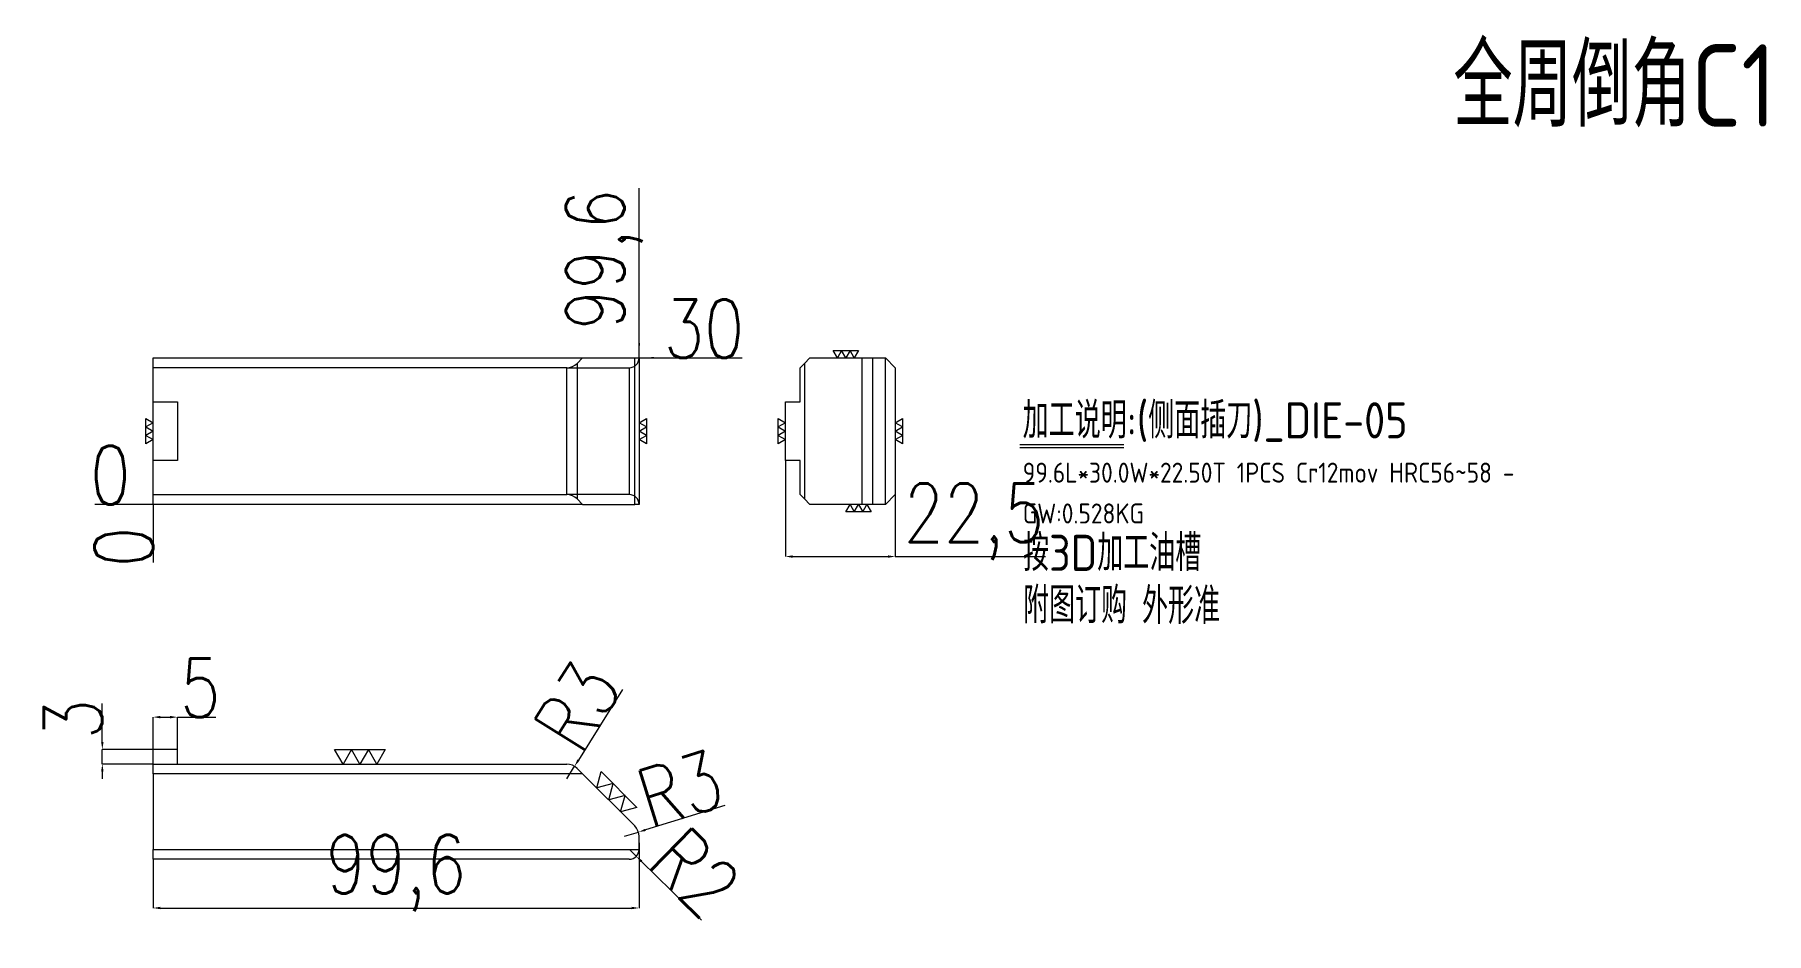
# Model space of a CAD drawing. Header units: millimetres. Extents: x -11892 to -11537, y 61300 to 61485.
import ezdxf

# ---------------------------------------------------------------- set-up
doc = ezdxf.new("R2010")
doc.units = ezdxf.units.MM
doc.linetypes.add('DASHED', pattern=[0])
doc.layers.add('DIE', color=20, linetype='Continuous', lineweight=20)
doc.layers.add('DIM', color=4, linetype='Continuous', lineweight=20)
doc.styles.add('gbenor', font='gbenor.shx', dxfattribs={"bigfont": 'gbcbig.shx'})
doc.styles.add('TXT', font='txt.shx', dxfattribs={"width": 0.8, "bigfont": 'ctxt.shx'})
doc.dimstyles.new('零件', dxfattribs={"dimscale": 1.5, "dimtxt": 8, "dimasz": 1, "dimexe": 0, "dimexo": 0, "dimgap": 0, "dimtad": 1, "dimtxsty": 'TXT', "dimcen": 0, "dimclrd": 252, "dimclre": 252, "dimclrt": 4, "dimazin": 3, "dimtp": 0.001, "dimtm": 0.001, "dimtfac": 1, "dimtmove": 0, "dimatfit": 3, "dimlwd": 5, "dimlwe": 5})

# ---------------------------------------------------------------- blocks, each defined once
blk = doc.blocks.new('*D1107')
at = {"layer": 'Defpoints', "color": 0}
for p in [(-11768.02, 61418.35), (-11762.47, 61418.35), (-11867.62, 61388.35)]:
    blk.add_point(p, dxfattribs=at)
at = {"layer": 'DIM', "color": 252, "lineweight": 5}
for p, q in [((-11768.02, 61418.35), (-11765.02, 61418.35)), ((-11765.02, 61418.35), (-11765.47, 61418.35)), ((-11765.47, 61418.35), (-11746.93, 61418.35))]:
    blk.add_line(p, q, dxfattribs=at)
at = {"layer": 'DIM', "color": 4, "lineweight": 5, "insert": (-11754.7, 61424.35), "char_height": 12, "attachment_point": 5, "style": 'TXT'}
blk.add_mtext('30', dxfattribs=at)
blk = doc.blocks.new('*D1108')
at = {"layer": 'Defpoints', "color": 0}
for p in [(-11873.17, 61388.35), (-11867.62, 61388.35), (-11867.62, 61388.35)]:
    blk.add_point(p, dxfattribs=at)
at = {"layer": 'DIM', "color": 252, "lineweight": 5}
blk.add_line((-11867.62, 61388.35), (-11879.57, 61388.35), dxfattribs=at)
at = {"layer": 'DIM', "color": 4, "lineweight": 5, "insert": (-11876.37, 61394.35), "char_height": 12, "attachment_point": 5, "style": 'TXT'}
blk.add_mtext('0', dxfattribs=at)
blk = doc.blocks.new('*D1109')
at = {"layer": 'Defpoints', "color": 0}
for p in [(-11867.62, 61388.35), (-11867.62, 61388.35), (-11867.62, 61382.8)]:
    blk.add_point(p, dxfattribs=at)
at = {"layer": 'DIM', "color": 252, "lineweight": 5}
blk.add_line((-11867.62, 61388.35), (-11867.62, 61376.4), dxfattribs=at)
at = {"layer": 'DIM', "color": 4, "lineweight": 5, "insert": (-11873.62, 61379.6), "char_height": 12, "attachment_point": 5, "rotation": 90, "style": 'TXT'}
blk.add_mtext('0', dxfattribs=at)
blk = doc.blocks.new('*D1110')
at = {"layer": 'Defpoints', "color": 0}
for p in [(-11768.02, 61423.9), (-11768.02, 61418.35), (-11867.62, 61388.35)]:
    blk.add_point(p, dxfattribs=at)
at = {"layer": 'DIM', "color": 252, "lineweight": 5}
for p, q in [((-11768.02, 61420.9), (-11768.02, 61453.16)), ((-11768.02, 61418.35), (-11768.02, 61421.35)), ((-11768.02, 61421.35), (-11768.02, 61420.9))]:
    blk.add_line(p, q, dxfattribs=at)
at = {"layer": 'DIM', "color": 4, "lineweight": 5, "insert": (-11775.17, 61438.53), "char_height": 12, "attachment_point": 5, "rotation": 90, "style": 'TXT'}
blk.add_mtext('99,6', dxfattribs=at)
blk = doc.blocks.new('*D1111')
at = {"layer": 'Defpoints', "color": 0}
for p in [(-11781.25, 61334.66), (-11782.84, 61332.12)]:
    blk.add_point(p, dxfattribs=at)
at = {"layer": 'DIM', "color": 252, "linetype": 'Continuous', "lineweight": 5}
for p, q in [((-11771.42, 61350.39), (-11780.45, 61335.94)), ((-11782.84, 61332.12), (-11781.25, 61334.66))]:
    blk.add_line(p, q, dxfattribs=at)
at = {"layer": 'DIM', "color": 252}
blk.add_solid([(-11780.66, 61336.07), (-11780.24, 61335.8), (-11781.25, 61334.66)], dxfattribs=at)
at = {"layer": 'DIM', "color": 4, "lineweight": 5, "insert": (-11780.62, 61346.98), "char_height": 12, "attachment_point": 5, "rotation": 57.9922, "style": 'TXT'}
blk.add_mtext('R3', dxfattribs=at)
blk = doc.blocks.new('*D1112')
at = {"layer": 'Defpoints', "color": 0}
for p in [(-11771.02, 61320.31), (-11768.15, 61321.19)]:
    blk.add_point(p, dxfattribs=at)
at = {"layer": 'DIM', "color": 252, "linetype": 'Continuous', "lineweight": 5}
for p, q in [((-11750.43, 61326.64), (-11766.72, 61321.63)), ((-11771.02, 61320.31), (-11768.15, 61321.19))]:
    blk.add_line(p, q, dxfattribs=at)
at = {"layer": 'DIM', "color": 252}
blk.add_solid([(-11766.79, 61321.87), (-11766.65, 61321.39), (-11768.15, 61321.19)], dxfattribs=at)
at = {"layer": 'DIM', "color": 4, "lineweight": 5, "insert": (-11759.62, 61330.09), "char_height": 12, "attachment_point": 5, "rotation": 17.0921, "style": 'TXT'}
blk.add_mtext('R3', dxfattribs=at)
blk = doc.blocks.new('*D1113')
at = {"layer": 'Defpoints', "color": 0}
for p in [(-11770.02, 61317.62), (-11768.59, 61316.22)]:
    blk.add_point(p, dxfattribs=at)
at = {"layer": 'DIM', "color": 252, "linetype": 'Continuous', "lineweight": 5}
for p, q in [((-11770.02, 61317.62), (-11768.59, 61316.22)), ((-11767.52, 61315.17), (-11755.22, 61303.14))]:
    blk.add_line(p, q, dxfattribs=at)
at = {"layer": 'DIM', "color": 252}
blk.add_solid([(-11767.35, 61315.35), (-11767.7, 61314.99), (-11768.59, 61316.22)], dxfattribs=at)
at = {"layer": 'DIM', "color": 4, "lineweight": 5, "insert": (-11756.58, 61312.86), "char_height": 12, "attachment_point": 5, "rotation": 315.6177, "style": 'TXT'}
blk.add_mtext('R2', dxfattribs=at)
blk = doc.blocks.new('*D1114')
at = {"layer": 'Defpoints', "color": 0}
for p in [(-11768.02, 61318.96), (-11867.62, 61315.62), (-11768.02, 61305.62)]:
    blk.add_point(p, dxfattribs=at)
at = {"layer": 'DIM', "color": 252, "linetype": 'Continuous', "lineweight": 5}
for p, q in [((-11768.02, 61318.96), (-11768.02, 61305.62)), ((-11867.62, 61315.62), (-11867.62, 61305.62)), ((-11866.12, 61305.62), (-11769.52, 61305.62))]:
    blk.add_line(p, q, dxfattribs=at)
at = {"layer": 'DIM', "color": 252}
for points in [[(-11866.12, 61305.87), (-11866.12, 61305.37), (-11867.62, 61305.62)], [(-11769.52, 61305.37), (-11769.52, 61305.87), (-11768.02, 61305.62)]]:
    blk.add_solid(points, dxfattribs=at)
at = {"layer": 'DIM', "color": 4, "lineweight": 5, "insert": (-11817.82, 61312.77), "char_height": 12, "attachment_point": 5, "style": 'TXT'}
blk.add_mtext('99,6', dxfattribs=at)
blk = doc.blocks.new('*D1115')
at = {"layer": 'Defpoints', "color": 0}
for p in [(-11738.02, 61397.35), (-11715.52, 61390.35), (-11715.52, 61377.65)]:
    blk.add_point(p, dxfattribs=at)
at = {"layer": 'DIM', "color": 252, "linetype": 'Continuous', "lineweight": 5}
for p, q in [((-11738.02, 61397.35), (-11738.02, 61377.65)), ((-11715.52, 61390.35), (-11715.52, 61377.65)), ((-11736.52, 61377.65), (-11717.02, 61377.65)), ((-11715.52, 61377.65), (-11684.76, 61377.65))]:
    blk.add_line(p, q, dxfattribs=at)
at = {"layer": 'DIM', "color": 252}
for points in [[(-11736.52, 61377.9), (-11736.52, 61377.4), (-11738.02, 61377.65)], [(-11717.02, 61377.4), (-11717.02, 61377.9), (-11715.52, 61377.65)]]:
    blk.add_solid(points, dxfattribs=at)
at = {"layer": 'DIM', "color": 4, "lineweight": 5, "insert": (-11699.39, 61384.8), "char_height": 12, "attachment_point": 5, "style": 'TXT'}
blk.add_mtext('22,5', dxfattribs=at)
blk = doc.blocks.new('*D1116')
at = {"layer": 'Defpoints', "color": 0}
for p in [(-11862.62, 61344.74), (-11867.62, 61338.12), (-11862.62, 61338.12)]:
    blk.add_point(p, dxfattribs=at)
at = {"layer": 'DIM', "color": 252, "lineweight": 5}
for p, q in [((-11867.62, 61338.12), (-11867.62, 61344.74)), ((-11866.12, 61344.74), (-11864.12, 61344.74)), ((-11862.62, 61338.12), (-11862.62, 61344.74)), ((-11862.62, 61344.74), (-11854.72, 61344.74))]:
    blk.add_line(p, q, dxfattribs=at)
at = {"layer": 'DIM', "color": 252}
for points in [[(-11866.12, 61344.99), (-11866.12, 61344.49), (-11867.62, 61344.74)], [(-11864.12, 61344.49), (-11864.12, 61344.99), (-11862.62, 61344.74)]]:
    blk.add_solid(points, dxfattribs=at)
at = {"layer": 'DIM', "color": 4, "lineweight": 5, "insert": (-11857.92, 61350.74), "char_height": 12, "attachment_point": 5, "style": 'TXT'}
blk.add_mtext('5', dxfattribs=at)
blk = doc.blocks.new('*D1117')
at = {"layer": 'Defpoints', "color": 0}
for p in [(-11878.01, 61338.12), (-11867.62, 61338.12), (-11867.62, 61335.12)]:
    blk.add_point(p, dxfattribs=at)
at = {"layer": 'DIM', "color": 252, "lineweight": 5}
for p, q in [((-11878.01, 61339.62), (-11878.01, 61347.52)), ((-11867.62, 61338.12), (-11878.01, 61338.12)), ((-11878.01, 61335.12), (-11878.01, 61338.12)), ((-11867.62, 61335.12), (-11878.01, 61335.12)), ((-11878.01, 61333.62), (-11878.01, 61332.12))]:
    blk.add_line(p, q, dxfattribs=at)
at = {"layer": 'DIM', "color": 252}
for points in [[(-11878.26, 61339.62), (-11877.76, 61339.62), (-11878.01, 61338.12)], [(-11877.76, 61333.62), (-11878.26, 61333.62), (-11878.01, 61335.12)]]:
    blk.add_solid(points, dxfattribs=at)
at = {"layer": 'DIM', "color": 4, "lineweight": 5, "insert": (-11884.01, 61344.32), "char_height": 12, "attachment_point": 5, "rotation": 90, "style": 'TXT'}
blk.add_mtext('3', dxfattribs=at)

msp = doc.modelspace()

# ---------------------------------------------------------------- linework, layer by layer
at = {"layer": 'DIE', "color": 11, "linetype": 'Continuous', "lineweight": 5}
for p, q in [((-11867.622, 61416.349), (-11867.622, 61418.349)), ((-11867.622, 61418.349), (-11779.593, 61418.349)), ((-11779.593, 61418.349), (-11780.714, 61417.227)), ((-11779.593, 61418.349), (-11768.901, 61418.349)), ((-11768.901, 61418.349), (-11768.022, 61418.349)), ((-11768.022, 61418.349), (-11768.022, 61388.349)), ((-11867.622, 61409.349), (-11867.622, 61416.349)), ((-11782.836, 61416.349), (-11867.622, 61416.349)), ((-11867.622, 61397.349), (-11867.622, 61409.349)), ((-11867.622, 61409.349), (-11862.622, 61409.349)), ((-11862.622, 61409.349), (-11862.622, 61397.349)), ((-11867.622, 61390.349), (-11867.622, 61397.349)), ((-11862.622, 61397.349), (-11867.622, 61397.349)), ((-11867.622, 61388.349), (-11867.622, 61390.349)), ((-11867.622, 61390.349), (-11782.836, 61390.349)), ((-11779.593, 61388.349), (-11867.622, 61388.349)), ((-11780.714, 61389.47), (-11779.593, 61388.349)), ((-11779.593, 61388.349), (-11768.901, 61388.349)), ((-11768.022, 61388.349), (-11768.901, 61388.349)), ((-11867.622, 61335.121), (-11867.622, 61338.121)), ((-11862.622, 61338.121), (-11867.622, 61338.121)), ((-11862.622, 61335.121), (-11862.622, 61338.121)), ((-11867.622, 61333.121), (-11867.622, 61335.121)), ((-11867.622, 61335.121), (-11782.836, 61335.121)), ((-11867.622, 61333.121), (-11867.622, 61317.621)), ((-11779.593, 61333.121), (-11867.622, 61333.121)), ((-11780.714, 61334.242), (-11779.593, 61333.121)), ((-11779.593, 61333.121), (-11768.901, 61322.429)), ((-11768.022, 61317.621), (-11768.022, 61320.307)), ((-11867.622, 61315.621), (-11867.622, 61317.621)), ((-11867.622, 61317.621), (-11768.022, 61317.621)), ((-11770.022, 61315.621), (-11867.622, 61315.621))]:
    msp.add_line(p, q, dxfattribs=at)
at = {"layer": 'DIE', "color": 155, "linetype": 'Continuous', "lineweight": 5}
for p, q in [((-11768.901, 61388.349), (-11768.901, 61418.349)), ((-11722.33, 61388.349), (-11722.33, 61418.349)), ((-11720.208, 61418.349), (-11720.208, 61388.349)), ((-11717.522, 61388.349), (-11717.522, 61418.349)), ((-11782.836, 61390.349), (-11782.836, 61416.349)), ((-11780.714, 61417.227), (-11780.714, 61389.47)), ((-11734.143, 61417.227), (-11734.143, 61389.47))]:
    msp.add_line(p, q, dxfattribs=at)
at = {"layer": 'DIE', "color": 11, "linetype": 'DASHED', "lineweight": 5, "ltscale": 0.244454}
for p, q in [((-11782.837, 61416.349), (-11770.022, 61416.349)), ((-11770.022, 61390.349), (-11782.837, 61390.349))]:
    msp.add_line(p, q, dxfattribs=at)
at = {"layer": 'DIE', "color": 155, "linetype": 'DASHED', "lineweight": 5, "ltscale": 0.244454}
msp.add_line((-11770.022, 61416.349), (-11770.022, 61390.349), dxfattribs=at)
at = {"layer": 'DIE', "color": 1, "linetype": 'Continuous', "lineweight": 5}
msp.add_lwpolyline([(-11715.522, 61416.349), (-11715.522, 61390.349), (-11717.522, 61388.349), (-11720.208, 61388.349), (-11722.33, 61388.349), (-11733.022, 61388.349), (-11734.143, 61389.47), (-11735.022, 61390.349), (-11735.022, 61397.349), (-11738.022, 61397.349), (-11738.022, 61409.349), (-11735.022, 61409.349), (-11735.022, 61416.349), (-11734.143, 61417.227), (-11733.022, 61418.349), (-11722.33, 61418.349), (-11720.208, 61418.349), (-11717.522, 61418.349)], close=True, dxfattribs=at)
at = {"layer": 'DIE', "color": 2, "linetype": 'Continuous', "lineweight": 5, "ltscale": 0.2}
for points in [[(-11723.053, 61419.849), (-11723.919, 61418.349), (-11724.785, 61419.849), (-11725.651, 61418.349), (-11726.517, 61419.849), (-11727.383, 61418.349), (-11728.249, 61419.849), (-11723.053, 61419.849)], [(-11869.122, 61405.947), (-11867.622, 61405.081), (-11869.122, 61404.215), (-11867.622, 61403.349), (-11869.122, 61402.483), (-11867.622, 61401.616), (-11869.122, 61400.75), (-11869.122, 61405.947)], [(-11766.522, 61400.75), (-11768.022, 61401.616), (-11766.522, 61402.483), (-11768.022, 61403.349), (-11766.522, 61404.215), (-11768.022, 61405.081), (-11766.522, 61405.947), (-11766.522, 61400.75)], [(-11739.522, 61405.947), (-11738.022, 61405.081), (-11739.522, 61404.215), (-11738.022, 61403.349), (-11739.522, 61402.483), (-11738.022, 61401.616), (-11739.522, 61400.75), (-11739.522, 61405.947)], [(-11714.022, 61400.75), (-11715.522, 61401.616), (-11714.022, 61402.483), (-11715.522, 61403.349), (-11714.022, 61404.215), (-11715.522, 61405.081), (-11714.022, 61405.947), (-11714.022, 61400.75)], [(-11725.651, 61386.849), (-11724.785, 61388.349), (-11723.919, 61386.849), (-11723.053, 61388.349), (-11722.187, 61386.849), (-11721.321, 61388.349), (-11720.455, 61386.849), (-11725.651, 61386.849)]]:
    msp.add_lwpolyline(points, close=True, dxfattribs=at)
at = {"layer": 'DIE', "color": 11, "linetype": 'DASHED', "lineweight": 5, "ltscale": 0.244454}
for centre, start, end in [((-11770.022, 61418.349), 270, 0), ((-11770.022, 61388.349), 0, 90)]:
    msp.add_arc(centre, 2, start, end, dxfattribs=at)
at = {"layer": 'DIE', "color": 11, "linetype": 'Continuous', "lineweight": 5}
for centre, radius, start, end in [((-11782.836, 61419.349), 3, 270, 315), ((-11782.836, 61387.349), 3, 45, 90), ((-11782.836, 61332.121), 3, 45, 90), ((-11771.022, 61320.307), 3, 0, 45), ((-11770.022, 61317.621), 2, 270, 0)]:
    msp.add_arc(centre, radius, start, end, dxfattribs=at)
at = {"layer": 'DIM', "color": 8, "linetype": 'Continuous', "lineweight": 5}
for p, q in [((-11690.021, 61400.591), (-11668.709, 61400.591)), ((-11690.021, 61399.978), (-11668.709, 61399.978))]:
    msp.add_line(p, q, dxfattribs=at)
at = {"layer": 'DIM', "linetype": 'Continuous', "lineweight": 5}
for points in [[(-11820.033, 61338.121), (-11821.765, 61335.121), (-11823.497, 61338.121), (-11825.229, 61335.121), (-11826.961, 61338.121), (-11828.693, 61335.121), (-11830.425, 61338.121), (-11820.033, 61338.121)], [(-11768.451, 61326.222), (-11771.797, 61325.325), (-11770.901, 61328.671), (-11774.247, 61327.775), (-11773.35, 61331.121), (-11776.696, 61330.224), (-11775.8, 61333.57), (-11768.451, 61326.222)]]:
    msp.add_lwpolyline(points, close=True, dxfattribs=at)

# ---------------------------------------------------------------- texts
at = {"layer": 'DIM', "color": 6, "lineweight": 5, "style": 'gbenor'}
msp.add_text('全周倒角C1', height=16.9, dxfattribs=at).set_placement((-11601.186, 61465.738))
at = {"layer": 'DIM', "color": 4, "lineweight": 5, "style": 'gbenor'}
for s, height, p in [('加工说明:(侧面插刀)_DIE-05', 7.4, (-11689.412, 61401.866)), ('99.6L*30.0W*22.50T 1PCS Cr12mov HRC56~58 -', 4.1, (-11689.406, 61392.797)), ('GW:0.528KG', 4.1, (-11689.406, 61384.433))]:
    msp.add_text(s, height=height, dxfattribs=at).set_placement(p)
at = {"layer": 'DIM', "color": 21, "lineweight": 5, "style": 'gbenor'}
for s, p in [('按3D加工油槽', (-11689.335, 61374.709)), ('附图订购', (-11689.335, 61363.97))]:
    msp.add_text(s, height=7.4, dxfattribs=at).set_placement(p)
at = {"layer": 'DIM', "color": 1, "lineweight": 5, "style": 'gbenor'}
msp.add_text('外形准', height=7.4, dxfattribs=at).set_placement((-11664.952, 61363.851))

# ---------------------------------------------------------------- dimensions: what is measured, and where the dimension line sits
at = {"layer": 'DIM', "lineweight": 5}
for feature_location, offset, dtype, origin, picture, middle in [((-11768.022, 61418.349), (0, 5.55), 1, (-11867.622, 61388.349), '*D1110', (-11775.165, 61438.527)), ((-11768.022, 61418.349), (5.55, 0), 0, (-11867.622, 61388.349), '*D1107', (-11754.701, 61424.349)), ((-11867.622272721, 61388.348533978), (-5.55, 0), 0, (-11867.622272721, 61388.348533978), '*D1108', (-11876.372272721, 61394.348533978)), ((-11867.622272721, 61388.348533978), (0, -5.55), 1, (-11867.622272721, 61388.348533978), '*D1109', (-11873.622272721, 61379.598533978))]:
    dim = msp.add_ordinate_dim(feature_location=feature_location, offset=offset, dtype=dtype, origin=origin, dimstyle='零件', dxfattribs=at)
    dim.commit()
    dim.dimension.update_dxf_attribs({"geometry": picture, "text_midpoint": middle})
at = {"layer": 'DIM', "linetype": 'Continuous', "lineweight": 5}
for base, p1, p2, picture, middle in [((-11715.522, 61377.653), (-11738.022, 61397.349), (-11715.522, 61390.349), '*D1115', (-11699.393, 61384.796)), ((-11768.022, 61305.623), (-11867.622, 61315.621), (-11768.022, 61318.964), '*D1114', (-11817.822, 61312.765))]:
    dim = msp.add_linear_dim(base=base, p1=p1, p2=p2, dimstyle='零件', dxfattribs=at)
    dim.commit()
    dim.dimension.update_dxf_attribs({"geometry": picture, "text_midpoint": middle})
at = {"layer": 'DIM', "lineweight": 5}
dim = msp.add_linear_dim(base=(-11862.622, 61344.74), p1=(-11867.622, 61338.121), p2=(-11862.622, 61338.121), dimstyle='零件', dxfattribs=at)
dim.commit()
dim.dimension.update_dxf_attribs({"geometry": '*D1116', "text_midpoint": (-11857.922, 61350.74)})
at = {"layer": 'DIM', "linetype": 'Continuous', "lineweight": 5}
for center, mpoint, picture, middle in [((-11782.836, 61332.121), (-11781.246, 61334.665), '*D1111', (-11780.624, 61346.979)), ((-11771.022, 61320.307), (-11768.155, 61321.189), '*D1112', (-11759.622, 61330.09))]:
    dim = msp.add_radius_dim(center=center, mpoint=mpoint, dimstyle='零件', dxfattribs=at)
    dim.commit()
    dim.dimension.update_dxf_attribs({"geometry": picture, "text_midpoint": middle})
at = {"layer": 'DIM', "lineweight": 5}
dim = msp.add_linear_dim(base=(-11878.007, 61338.121), p1=(-11867.622, 61335.121), p2=(-11867.622, 61338.121), angle=90, dimstyle='零件', dxfattribs=at)
dim.commit()
dim.dimension.update_dxf_attribs({"geometry": '*D1117', "text_midpoint": (-11884.007, 61344.321)})
at = {"layer": 'DIM', "linetype": 'Continuous', "lineweight": 5}
dim = msp.add_radius_dim(center=(-11770.022, 61317.621), mpoint=(-11768.593, 61316.222), dimstyle='零件', dxfattribs=at)
dim.commit()
dim.dimension.update_dxf_attribs({"geometry": '*D1113', "text_midpoint": (-11760.779, 61308.575), "dimtype": 164})

doc.saveas('drawing.dxf')
